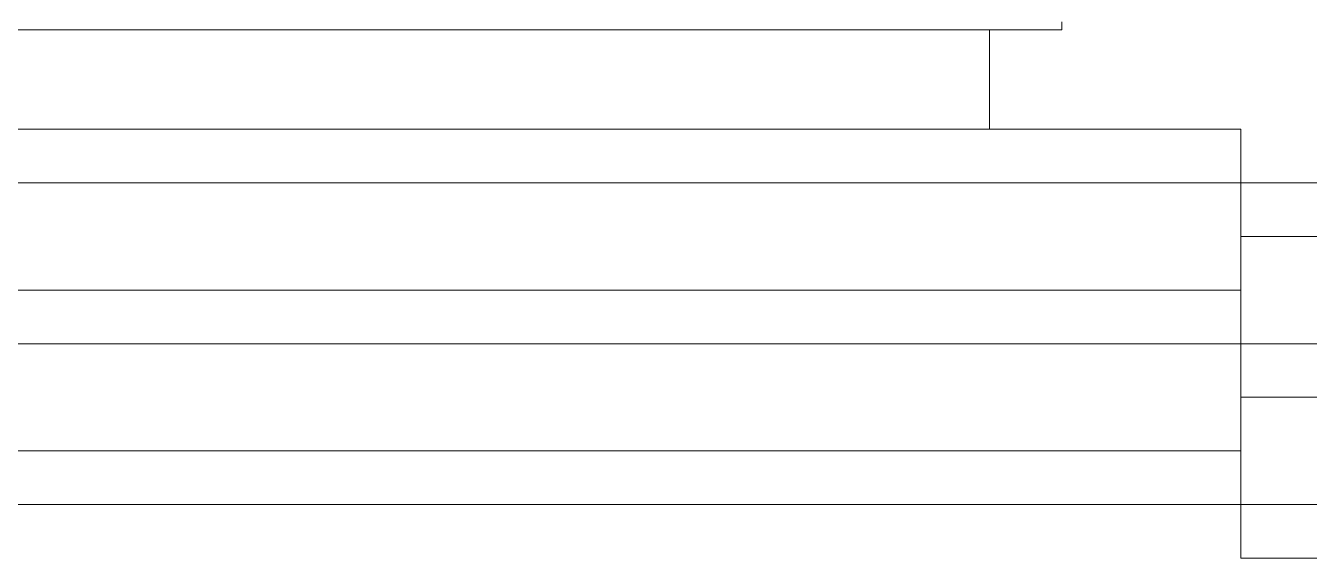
# Model space of a CAD drawing. Header units: inches. Extents: x 1090 to 1325, y 2 to 154.
# Drawn here: x 1113.91 to 1137.85, y 12.97 to 22.9 of the extents above; entities that cross this region are included whole.
import ezdxf

# ---------------------------------------------------------------- set-up
doc = ezdxf.new("R2010")
doc.units = ezdxf.units.IN
doc.header["$MEASUREMENT"] = 0
doc.layers.add('elev 1', color=252, linetype='Continuous', lineweight=9)
doc.layers.add('walls', color=250, linetype='Continuous', lineweight=18)

msp = doc.modelspace()

# ---------------------------------------------------------------- linework, layer by layer
at = {"layer": 'elev 1'}
for p, q in [((1133.238, 22.821), (1099.812, 22.821)), ((1131.888, 22.821), (1131.888, 20.971)), ((1133.238, 22.971), (1133.238, 22.821)), ((1136.574, 20.971), (1101.203, 20.971)), ((1136.574, 20.971), (1136.574, 12.971)), ((1136.574, 19.971), (1101.203, 19.971)), ((1192.573, 19.971), (1136.574, 19.971)), ((1192.573, 18.971), (1136.574, 18.971)), ((1136.574, 17.971), (1101.203, 17.971)), ((1136.574, 16.971), (1101.203, 16.971)), ((1192.573, 16.971), (1136.574, 16.971)), ((1192.573, 15.971), (1136.574, 15.971)), ((1136.574, 14.971), (1101.203, 14.971)), ((1136.574, 13.971), (1101.203, 13.971)), ((1192.573, 13.971), (1136.574, 13.971)), ((1192.573, 12.971), (1136.574, 12.971))]:
    msp.add_line(p, q, dxfattribs=at)
at = {"layer": 'walls'}
for p, q in [((1136.574, 13.971), (1090.352, 13.971)), ((1136.574, 12.971), (1136.574, 13.971)), ((1225.878, 12.971), (1136.574, 12.971))]:
    msp.add_line(p, q, dxfattribs=at)

doc.saveas('drawing.dxf')
